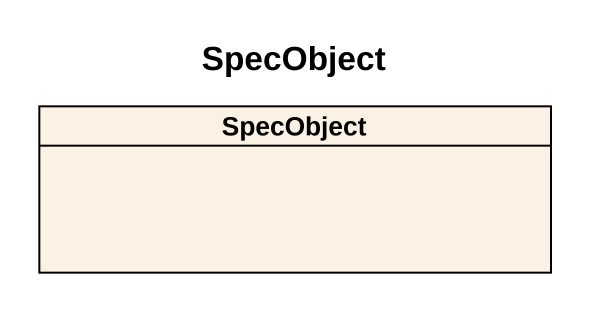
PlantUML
@startuml
title SpecObject
hide circle
hide empty members
class SpecObject
@enduml
